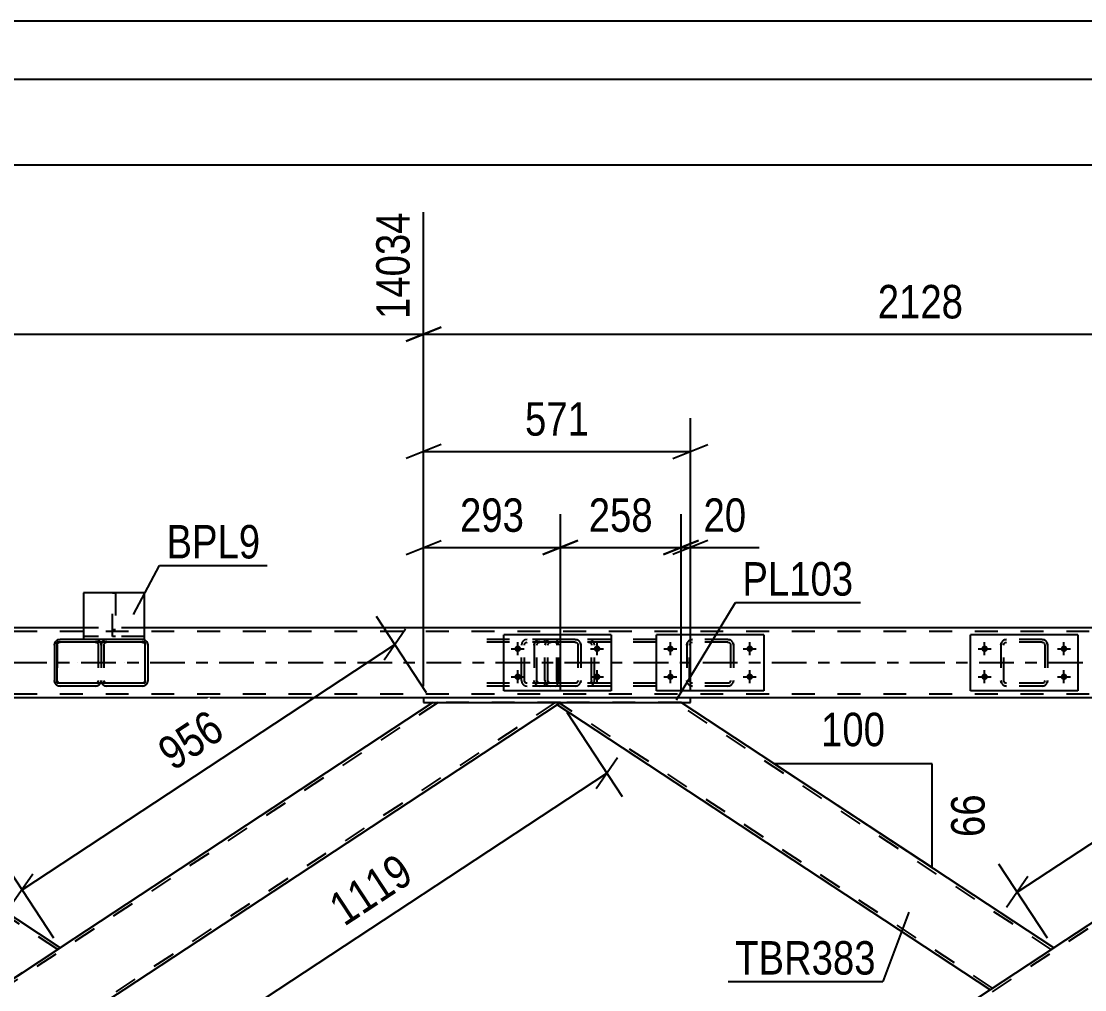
# Model space of a CAD drawing. Header units: millimetres. Extents: x -834 to 355, y -855 to -14.
# Drawn here: x -267.8 to -176.7, y -97.3 to -14.3 of the extents above; entities that cross this region are included whole.
import ezdxf

# ---------------------------------------------------------------- set-up
doc = ezdxf.new("R2010")
doc.units = ezdxf.units.MM
doc.linetypes.add('DXK_LINE_DOT2', pattern=[3.9198, 1.9599, -1.9599])
doc.linetypes.add('DXK_LINE_DOT3', pattern=[5.9187, 2.979, -0.9799, 0.9799, -0.9799])
doc.styles.add('Arial Narrow', font='ARIALN.TTF', dxfattribs={"height": 0.2})

# ---------------------------------------------------------------- blocks, each defined once
blk = doc.blocks.new('Unknown-570384938-1134')
at = {"color": 5, "linetype": 'Continuous'}
for p, q in [((355.046, -14.333), (-833.954, -14.333)), ((350.046, -19.333), (-828.954, -19.333))]:
    blk.add_line(p, q, dxfattribs=at)
blk = doc.blocks.new('Bolt-570384938-11717 - 11708')
at = {"linetype": 'Continuous'}
for points in [[(-212.195, -67.789, -1), (-212.195, -68.349, -1)], [(-205.395, -67.789, -1), (-205.395, -68.349, -1)], [(-212.195, -70.189, -1), (-212.195, -70.749, -1)], [(-205.395, -70.189, -1), (-205.395, -70.749, -1)]]:
    blk.add_hatch(color=1, dxfattribs=at).paths.add_polyline_path(points)
at = {"color": 1, "linetype": 'Continuous'}
for p, q in [((-212.755, -68.069), (-211.635, -68.069)), ((-212.195, -68.629), (-212.195, -67.509)), ((-205.955, -68.069), (-204.835, -68.069)), ((-205.395, -68.629), (-205.395, -67.509)), ((-212.195, -71.029), (-212.195, -69.909)), ((-205.395, -71.029), (-205.395, -69.909)), ((-212.755, -70.469), (-211.635, -70.469)), ((-205.955, -70.469), (-204.835, -70.469))]:
    blk.add_line(p, q, dxfattribs=at)
blk = doc.blocks.new('Part-570384938-11779 - 11708')
at = {"color": 2, "linetype": 'Continuous'}
for p, q in [((-257.275, -63.269), (-262.475, -63.269)), ((-262.475, -63.269), (-262.475, -67.269)), ((-257.275, -63.269), (-257.275, -67.269)), ((-260.495, -67.269), (-262.475, -67.269)), ((-257.275, -67.269), (-257.455, -67.269)), ((-257.275, -67.269), (-257.275, -67.269))]:
    blk.add_line(p, q, dxfattribs=at)
at = {"color": 7, "linetype": 'DXK_LINE_DOT2'}
for p, q in [((-257.275, -67.029), (-262.475, -67.029)), ((-262.475, -67.029), (-262.475, -67.046)), ((-262.475, -67.046), (-262.475, -67.249)), ((-262.475, -67.269), (-262.475, -67.249)), ((-257.455, -67.269), (-260.495, -67.269)), ((-257.275, -67.029), (-257.275, -67.029)), ((-257.275, -67.029), (-257.275, -67.249)), ((-257.275, -67.269), (-257.275, -67.249)), ((-257.275, -67.269), (-257.275, -67.269))]:
    blk.add_line(p, q, dxfattribs=at)
blk = doc.blocks.new('Bolt-570384938-11728 - 11708')
at = {"linetype": 'Continuous'}
for points in [[(-225.274, -67.79, -1), (-225.274, -68.35, -1)], [(-218.474, -67.79, -1), (-218.474, -68.35, -1)], [(-225.274, -70.19, -1), (-225.274, -70.75, -1)], [(-218.474, -70.19, -1), (-218.474, -70.75, -1)]]:
    blk.add_hatch(color=1, dxfattribs=at).paths.add_polyline_path(points)
at = {"color": 1, "linetype": 'Continuous'}
for p, q in [((-225.834, -68.07), (-224.714, -68.07)), ((-225.274, -68.63), (-225.274, -67.51)), ((-219.034, -68.07), (-217.914, -68.07)), ((-218.474, -68.63), (-218.474, -67.51)), ((-225.274, -71.03), (-225.274, -69.91)), ((-218.474, -71.03), (-218.474, -69.91)), ((-225.834, -70.47), (-224.714, -70.47)), ((-219.034, -70.47), (-217.914, -70.47))]:
    blk.add_line(p, q, dxfattribs=at)
blk = doc.blocks.new('Part-570384938-11746 - 11708')
at = {"color": 2, "linetype": 'Continuous'}
for p, q in [((-264.495, -67.27), (-264.679, -67.306)), ((-261.455, -67.27), (-264.495, -67.27)), ((-261.271, -67.306), (-261.455, -67.27)), ((-264.939, -67.566), (-264.975, -67.75)), ((-264.975, -67.75), (-264.975, -70.79)), ((-264.975, -70.79), (-264.939, -70.974)), ((-264.679, -71.233), (-264.495, -71.27)), ((-261.455, -71.27), (-264.495, -71.27)), ((-261.455, -71.27), (-261.271, -71.233))]:
    blk.add_line(p, q, dxfattribs=at)
at = {"color": 7, "linetype": 'DXK_LINE_DOT2'}
for p, q in [((-264.679, -67.306), (-264.495, -67.27)), ((-261.455, -67.27), (-261.271, -67.306)), ((-264.975, -67.75), (-264.939, -67.566)), ((-264.735, -67.75), (-264.717, -67.658)), ((-264.735, -67.75), (-264.735, -70.79)), ((-264.717, -67.658), (-264.665, -67.58)), ((-264.665, -67.58), (-264.587, -67.528)), ((-264.587, -67.528), (-264.495, -67.51)), ((-261.455, -67.51), (-264.495, -67.51)), ((-261.455, -67.51), (-261.363, -67.528)), ((-261.363, -67.528), (-261.285, -67.58)), ((-261.285, -67.58), (-261.233, -67.658)), ((-261.233, -67.658), (-261.215, -67.75)), ((-261.215, -67.75), (-261.215, -70.79)), ((-261.012, -67.566), (-260.975, -67.75)), ((-260.975, -67.75), (-261.012, -67.566)), ((-260.975, -67.75), (-260.975, -70.79)), ((-264.939, -70.974), (-264.975, -70.79)), ((-264.717, -70.882), (-264.735, -70.79)), ((-264.665, -70.96), (-264.717, -70.882)), ((-264.587, -71.012), (-264.665, -70.96)), ((-264.495, -71.03), (-264.587, -71.012)), ((-261.455, -71.03), (-264.495, -71.03)), ((-261.363, -71.012), (-261.455, -71.03)), ((-261.285, -70.96), (-261.363, -71.012)), ((-261.233, -70.882), (-261.285, -70.96)), ((-261.215, -70.79), (-261.233, -70.882)), ((-260.975, -70.79), (-261.012, -70.974)), ((-261.012, -70.974), (-260.975, -70.79)), ((-264.495, -71.27), (-264.679, -71.233)), ((-261.271, -71.233), (-261.455, -71.27))]:
    blk.add_line(p, q, dxfattribs=at)
at = {"color": 7, "linetype": 'DXK_LINE_DOT3'}
blk.add_line((-262.975, -69.27), (-262.975, -69.27), dxfattribs=at)
at = {"color": 2, "linetype": 'Continuous'}
for centre, start, end in [((-264.495, -67.75), 112.5, 157.5), ((-261.455, -67.75), 30.59889, 67.5), ((-264.495, -70.79), 202.5, 247.5), ((-261.455, -70.79), 292.5, 329.40111)]:
    blk.add_arc(centre, 0.48, start, end, dxfattribs=at)
at = {"color": 7, "linetype": 'DXK_LINE_DOT2'}
for centre, start, end in [((-264.495, -67.75), 112.5, 157.5), ((-261.455, -67.75), 22.5, 67.5), ((-261.455, -67.75), 22.5, 30.59889), ((-264.495, -70.79), 202.5, 247.5), ((-261.455, -70.79), 292.5, 337.5), ((-261.455, -70.79), 329.40111, 337.5)]:
    blk.add_arc(centre, 0.48, start, end, dxfattribs=at)
blk = doc.blocks.new('Part-570384938-11747 - 11708')
at = {"color": 7, "linetype": 'DXK_LINE_DOT2'}
for p, q in [((-210.498, -67.305), (-210.315, -67.269)), ((-210.315, -67.269), (-210.498, -67.305)), ((-207.275, -67.269), (-210.315, -67.269)), ((-207.275, -67.269), (-207.091, -67.305)), ((-207.091, -67.305), (-207.275, -67.269)), ((-210.795, -67.749), (-210.758, -67.565)), ((-210.758, -67.565), (-210.795, -67.749)), ((-210.795, -67.749), (-210.795, -70.789)), ((-210.555, -67.749), (-210.536, -67.657)), ((-210.555, -70.789), (-210.555, -67.749)), ((-210.536, -67.657), (-210.484, -67.579)), ((-210.484, -67.579), (-210.406, -67.527)), ((-210.406, -67.527), (-210.315, -67.509)), ((-207.275, -67.509), (-210.315, -67.509)), ((-207.275, -67.509), (-207.183, -67.527)), ((-207.183, -67.527), (-207.105, -67.579)), ((-207.105, -67.579), (-207.053, -67.657)), ((-207.053, -67.657), (-207.035, -67.749)), ((-207.035, -67.749), (-207.035, -70.789)), ((-206.831, -67.565), (-206.795, -67.749)), ((-206.795, -67.749), (-206.831, -67.565)), ((-206.795, -67.749), (-206.795, -70.789)), ((-210.758, -70.973), (-210.795, -70.789)), ((-210.795, -70.789), (-210.758, -70.973)), ((-210.536, -70.881), (-210.555, -70.789)), ((-210.484, -70.959), (-210.536, -70.881)), ((-210.406, -71.011), (-210.484, -70.959)), ((-210.315, -71.029), (-210.406, -71.011)), ((-207.275, -71.029), (-210.315, -71.029)), ((-207.183, -71.011), (-207.275, -71.029)), ((-207.105, -70.959), (-207.183, -71.011)), ((-207.053, -70.881), (-207.105, -70.959)), ((-207.035, -70.789), (-207.053, -70.881)), ((-206.795, -70.789), (-206.831, -70.973)), ((-206.831, -70.973), (-206.795, -70.789)), ((-210.315, -71.269), (-210.498, -71.232)), ((-210.498, -71.232), (-210.315, -71.269)), ((-207.275, -71.269), (-210.315, -71.269)), ((-207.091, -71.232), (-207.275, -71.269)), ((-207.275, -71.269), (-207.091, -71.232))]:
    blk.add_line(p, q, dxfattribs=at)
for centre, start, end in [((-210.315, -67.749), 112.5, 157.5), ((-210.315, -67.749), 112.5, 157.5), ((-207.275, -67.749), 22.5, 67.5), ((-207.275, -67.749), 22.5, 67.5), ((-210.315, -70.789), 202.5, 247.5), ((-210.315, -70.789), 202.5, 247.5), ((-207.275, -70.789), 292.5, 337.5), ((-207.275, -70.789), 292.5, 337.5)]:
    blk.add_arc(centre, 0.48, start, end, dxfattribs=at)
blk = doc.blocks.new('Part-570384938-11841 - 11708')
at = {"color": 2, "linetype": 'Continuous'}
for p, q in [((-260.495, -67.269), (-260.679, -67.305)), ((-257.455, -67.269), (-260.495, -67.269)), ((-257.271, -67.305), (-257.455, -67.269)), ((-260.5, -67.51), (-260.495, -67.509)), ((-257.455, -67.509), (-260.495, -67.509)), ((-257.45, -67.51), (-257.455, -67.509)), ((-256.975, -67.749), (-257.012, -67.565)), ((-256.975, -67.749), (-256.975, -70.789)), ((-257.012, -70.973), (-256.975, -70.789)), ((-260.679, -71.232), (-260.495, -71.269)), ((-257.455, -71.269), (-260.495, -71.269)), ((-257.455, -71.269), (-257.271, -71.232))]:
    blk.add_line(p, q, dxfattribs=at)
at = {"color": 7, "linetype": 'DXK_LINE_DOT2'}
for p, q in [((-260.679, -67.305), (-260.495, -67.269)), ((-257.455, -67.269), (-257.271, -67.305)), ((-260.975, -67.749), (-260.939, -67.565)), ((-260.939, -67.565), (-260.975, -67.749)), ((-260.975, -67.749), (-260.975, -70.789)), ((-260.735, -67.749), (-260.717, -67.657)), ((-260.735, -67.749), (-260.735, -70.789)), ((-260.717, -67.657), (-260.665, -67.579)), ((-260.665, -67.579), (-260.587, -67.527)), ((-260.495, -67.509), (-260.587, -67.527)), ((-257.455, -67.509), (-257.363, -67.527)), ((-257.363, -67.527), (-257.285, -67.579)), ((-257.285, -67.579), (-257.233, -67.657)), ((-257.233, -67.657), (-257.215, -67.749)), ((-257.215, -67.749), (-257.215, -70.789)), ((-257.012, -67.565), (-256.975, -67.749)), ((-260.939, -70.973), (-260.975, -70.789)), ((-260.975, -70.789), (-260.939, -70.973)), ((-260.717, -70.881), (-260.735, -70.789)), ((-260.665, -70.959), (-260.717, -70.881)), ((-260.587, -71.011), (-260.665, -70.959)), ((-260.495, -71.029), (-260.587, -71.011)), ((-257.455, -71.029), (-260.495, -71.029)), ((-257.363, -71.011), (-257.455, -71.029)), ((-257.285, -70.959), (-257.363, -71.011)), ((-257.233, -70.881), (-257.285, -70.959)), ((-257.215, -70.789), (-257.233, -70.881)), ((-256.975, -70.789), (-257.012, -70.973)), ((-260.495, -71.269), (-260.679, -71.232)), ((-257.271, -71.232), (-257.455, -71.269))]:
    blk.add_line(p, q, dxfattribs=at)
at = {"color": 7, "linetype": 'DXK_LINE_DOT3'}
blk.add_line((-258.975, -69.269), (-258.975, -69.269), dxfattribs=at)
at = {"color": 7, "linetype": 'DXK_LINE_DOT2'}
for centre, start, end in [((-260.495, -67.749), 112.5, 157.5), ((-257.455, -67.749), 22.5, 67.5), ((-260.495, -67.749), 149.54696, 157.5), ((-260.495, -70.789), 202.5, 247.5), ((-260.495, -70.789), 202.5, 210.74478), ((-257.455, -70.789), 292.5, 337.5)]:
    blk.add_arc(centre, 0.48, start, end, dxfattribs=at)
at = {"color": 2, "linetype": 'Continuous'}
for centre, start, end in [((-260.495, -67.749), 112.5, 149.54696), ((-257.455, -67.749), 22.5, 67.5), ((-260.495, -70.789), 210.74478, 247.5), ((-257.455, -70.789), 292.5, 337.5)]:
    blk.add_arc(centre, 0.48, start, end, dxfattribs=at)
blk = doc.blocks.new('Part-570384938-12215 - 11708')
at = {"color": 7, "linetype": 'DXK_LINE_DOT2'}
for p, q in [((-222.436, -67.27), (-222.631, -67.306)), ((-213.422, -67.27), (-222.436, -67.27)), ((-219.005, -67.306), (-219.201, -67.27)), ((-222.908, -67.566), (-222.947, -67.75)), ((-222.947, -70.79), (-222.947, -67.75)), ((-222.691, -67.75), (-222.672, -67.658)), ((-222.691, -70.79), (-222.691, -67.75)), ((-222.672, -67.658), (-222.617, -67.58)), ((-222.617, -67.58), (-222.534, -67.528)), ((-222.534, -67.528), (-222.436, -67.51)), ((-213.422, -67.51), (-222.436, -67.51)), ((-219.201, -67.51), (-219.103, -67.528)), ((-219.103, -67.528), (-219.02, -67.58)), ((-219.02, -67.58), (-218.965, -67.658)), ((-218.965, -67.658), (-218.946, -67.75)), ((-218.946, -70.79), (-218.946, -67.75)), ((-218.69, -67.75), (-218.729, -67.566)), ((-218.69, -70.79), (-218.69, -67.75)), ((-222.947, -70.79), (-222.908, -70.974)), ((-222.672, -70.882), (-222.691, -70.79)), ((-222.617, -70.96), (-222.672, -70.882)), ((-222.534, -71.012), (-222.617, -70.96)), ((-222.436, -71.03), (-222.534, -71.012)), ((-213.422, -71.03), (-222.436, -71.03)), ((-219.103, -71.012), (-219.201, -71.03)), ((-219.02, -70.96), (-219.103, -71.012)), ((-218.965, -70.882), (-219.02, -70.96)), ((-218.946, -70.79), (-218.965, -70.882)), ((-218.729, -70.974), (-218.69, -70.79)), ((-222.631, -71.233), (-222.436, -71.27)), ((-213.422, -71.27), (-222.436, -71.27)), ((-219.201, -71.27), (-219.005, -71.233))]:
    blk.add_line(p, q, dxfattribs=at)
for centre, start, end in [((-222.456, -67.771), 110.75832, 155.68004), ((-219.181, -67.771), 24.31996, 69.24168), ((-222.456, -70.769), 204.31996, 249.24168), ((-219.181, -70.769), 290.75832, 335.68004)]:
    blk.add_arc(centre, 0.496, start, end, dxfattribs=at)
blk = doc.blocks.new('Part-570384938-11838 - 11708')
at = {"color": 7, "linetype": 'DXK_LINE_DOT2'}
for p, q in [((-183.578, -67.306), (-183.394, -67.27)), ((-183.394, -67.27), (-183.578, -67.306)), ((-180.354, -67.27), (-183.394, -67.27)), ((-180.354, -67.27), (-180.17, -67.306)), ((-180.17, -67.306), (-180.354, -67.27)), ((-183.874, -67.75), (-183.838, -67.566)), ((-183.838, -67.566), (-183.874, -67.75)), ((-183.874, -67.75), (-183.874, -70.79)), ((-183.634, -67.75), (-183.616, -67.658)), ((-183.634, -70.79), (-183.634, -67.75)), ((-183.616, -67.658), (-183.564, -67.58)), ((-183.564, -67.58), (-183.486, -67.528)), ((-183.486, -67.528), (-183.394, -67.51)), ((-180.354, -67.51), (-183.394, -67.51)), ((-180.354, -67.51), (-180.262, -67.528)), ((-180.262, -67.528), (-180.184, -67.58)), ((-180.184, -67.58), (-180.132, -67.658)), ((-180.132, -67.658), (-180.114, -67.75)), ((-180.114, -67.75), (-180.114, -70.79)), ((-179.911, -67.566), (-179.874, -67.75)), ((-179.874, -67.75), (-179.911, -67.566)), ((-179.874, -67.75), (-179.874, -70.79)), ((-183.838, -70.974), (-183.874, -70.79)), ((-183.874, -70.79), (-183.838, -70.974)), ((-183.616, -70.882), (-183.634, -70.79)), ((-183.564, -70.96), (-183.616, -70.882)), ((-183.486, -71.012), (-183.564, -70.96)), ((-183.394, -71.03), (-183.486, -71.012)), ((-180.354, -71.03), (-183.394, -71.03)), ((-180.262, -71.012), (-180.354, -71.03)), ((-180.184, -70.96), (-180.262, -71.012)), ((-180.132, -70.882), (-180.184, -70.96)), ((-180.114, -70.79), (-180.132, -70.882)), ((-179.874, -70.79), (-179.911, -70.974)), ((-179.911, -70.974), (-179.874, -70.79)), ((-183.394, -71.27), (-183.578, -71.233)), ((-183.578, -71.233), (-183.394, -71.27)), ((-180.354, -71.27), (-183.394, -71.27)), ((-180.17, -71.233), (-180.354, -71.27)), ((-180.354, -71.27), (-180.17, -71.233))]:
    blk.add_line(p, q, dxfattribs=at)
for centre, start, end in [((-183.394, -67.75), 112.5, 157.5), ((-183.394, -67.75), 112.5, 157.5), ((-180.354, -67.75), 22.5, 67.5), ((-180.354, -67.75), 22.5, 67.5), ((-183.394, -70.79), 202.5, 247.5), ((-183.394, -70.79), 202.5, 247.5), ((-180.354, -70.79), 292.5, 337.5), ((-180.354, -70.79), 292.5, 337.5)]:
    blk.add_arc(centre, 0.48, start, end, dxfattribs=at)
blk = doc.blocks.new('Part-570384938-11848 - 11708')
at = {"color": 2, "linetype": 'Continuous'}
for p, q in [((-257.215, -67.51), (-264.735, -67.51)), ((-264.735, -71.03), (-264.735, -67.51)), ((-257.215, -67.51), (-257.215, -71.03)), ((-257.215, -71.03), (-264.735, -71.03))]:
    blk.add_line(p, q, dxfattribs=at)
blk = doc.blocks.new('Part-570384938-11969 - 11708')
at = {"color": 2, "linetype": 'Continuous'}
for p, q in [((-233.338, -72.27), (-233.338, -72.67)), ((-210.482, -72.27), (-233.338, -72.27)), ((-233.338, -72.67), (-210.482, -72.67)), ((-210.482, -72.67), (-210.482, -72.27))]:
    blk.add_line(p, q, dxfattribs=at)
blk = doc.blocks.new('Part-570384938-11989 - 11708')
at = {"color": 2, "linetype": 'Continuous'}
for p, q in [((-262.475, -66.27), (-461.597, -66.27)), ((-97.992, -66.27), (-257.275, -66.27)), ((-233.338, -72.27), (-295.617, -72.27)), ((-148.204, -72.27), (-210.482, -72.27))]:
    blk.add_line(p, q, dxfattribs=at)
at = {"color": 7, "linetype": 'DXK_LINE_DOT2'}
for p, q in [((-257.275, -66.27), (-262.475, -66.27)), ((-93.992, -66.59), (-754.474, -66.59)), ((-93.992, -71.95), (-754.474, -71.95)), ((-93.992, -72.27), (-744.144, -72.27)), ((-210.482, -72.27), (-233.338, -72.27))]:
    blk.add_line(p, q, dxfattribs=at)
at = {"color": 7, "linetype": 'DXK_LINE_DOT3'}
blk.add_line((-93.992, -69.27), (-754.474, -69.27), dxfattribs=at)
blk = doc.blocks.new('Part-570384938-11999 - 11708')
at = {"color": 7, "linetype": 'DXK_LINE_DOT2'}
for p, q in [((-259.993, -67.029), (-259.993, -63.269)), ((-259.993, -63.269), (-259.753, -63.269)), ((-259.753, -63.269), (-259.753, -67.029)), ((-259.993, -66.429), (-259.753, -66.429)), ((-259.753, -67.029), (-259.993, -67.029))]:
    blk.add_line(p, q, dxfattribs=at)
blk = doc.blocks.new('Part-570384938-12030 - 11708')
at = {"color": 2, "linetype": 'Continuous'}
for p, q in [((-221.91, -72.861), (-221.877, -72.839)), ((-184.802, -97.27), (-221.91, -72.861)), ((-221.877, -72.839), (-221.62, -72.67)), ((-221.636, -72.67), (-221.675, -72.706)), ((-179.343, -93.679), (-211.282, -72.67)), ((-179.376, -93.701), (-184.802, -97.27)), ((-179.343, -93.679), (-179.376, -93.701))]:
    blk.add_line(p, q, dxfattribs=at)
at = {"color": 7, "linetype": 'DXK_LINE_DOT2'}
for p, q in [((-221.877, -72.839), (-221.91, -72.861)), ((-184.584, -97.126), (-221.692, -72.717)), ((-211.282, -72.67), (-221.636, -72.67)), ((-179.562, -93.823), (-211.719, -72.67)), ((-179.343, -93.679), (-179.343, -93.679))]:
    blk.add_line(p, q, dxfattribs=at)
blk = doc.blocks.new('Part-570384938-12088 - 11708')
at = {"color": 2, "linetype": 'Continuous'}
for p, q in [((-204.195, -66.869), (-213.395, -66.869)), ((-213.395, -71.669), (-213.395, -66.869)), ((-204.195, -66.869), (-204.195, -71.669)), ((-204.195, -71.669), (-213.395, -71.669))]:
    blk.add_line(p, q, dxfattribs=at)
blk = doc.blocks.new('Part-570384938-12193 - 11708')
at = {"color": 7, "linetype": 'DXK_LINE_DOT2'}
for p, q in [((-146.967, -72.67), (-223.283, -122.869)), ((-136.923, -72.67), (-213.238, -122.869)), ((-136.486, -72.67), (-147.404, -72.67)), ((-179.343, -93.679), (-184.802, -97.27)), ((-173.884, -97.27), (-179.343, -100.861)), ((-221.91, -121.679), (-223.72, -122.869)), ((-212.802, -122.869), (-223.72, -122.869))]:
    blk.add_line(p, q, dxfattribs=at)
at = {"color": 2, "linetype": 'Continuous'}
for p, q in [((-147.404, -72.67), (-179.343, -93.679)), ((-136.486, -72.67), (-173.884, -97.27)), ((-184.802, -97.27), (-221.91, -121.679)), ((-179.343, -100.861), (-212.802, -122.869))]:
    blk.add_line(p, q, dxfattribs=at)
blk = doc.blocks.new('Part-570384938-12248 - 11708')
at = {"color": 7, "linetype": 'DXK_LINE_DOT2'}
for p, q in [((-232.102, -72.67), (-308.417, -122.869)), ((-222.057, -72.67), (-298.373, -122.869)), ((-221.62, -72.67), (-232.538, -72.67)), ((-221.62, -72.67), (-221.91, -72.861)), ((-264.477, -93.679), (-269.936, -97.27)), ((-259.018, -97.27), (-264.477, -100.861)), ((-308.854, -122.869), (-307.045, -121.679)), ((-297.936, -122.869), (-308.854, -122.869))]:
    blk.add_line(p, q, dxfattribs=at)
at = {"color": 2, "linetype": 'Continuous'}
for p, q in [((-232.538, -72.67), (-264.477, -93.679)), ((-221.91, -72.861), (-259.018, -97.27)), ((-269.936, -97.27), (-307.045, -121.679)), ((-264.477, -100.861), (-297.936, -122.869))]:
    blk.add_line(p, q, dxfattribs=at)
blk = doc.blocks.new('Part-570384938-12256 - 11708')
at = {"color": 7, "linetype": 'DXK_LINE_DOT2'}
for p, q in [((-222.049, -67.27), (-229.491, -67.27)), ((-224.456, -67.27), (-224.649, -67.306)), ((-222.947, -67.51), (-222.947, -67.27)), ((-221.946, -67.306), (-222.049, -67.27)), ((-221.859, -67.411), (-221.946, -67.306)), ((-221.801, -67.566), (-221.859, -67.411)), ((-222.049, -67.51), (-229.491, -67.51)), ((-224.921, -67.566), (-224.96, -67.75)), ((-224.96, -70.79), (-224.96, -67.75)), ((-224.708, -67.75), (-224.689, -67.658)), ((-224.708, -70.79), (-224.708, -67.75)), ((-224.689, -67.658), (-224.634, -67.58)), ((-224.634, -67.58), (-224.553, -67.528)), ((-224.553, -67.528), (-224.456, -67.51)), ((-222.049, -67.51), (-221.998, -67.528)), ((-221.998, -67.528), (-221.954, -67.58)), ((-221.954, -67.58), (-221.925, -67.658)), ((-221.925, -67.658), (-221.915, -67.75)), ((-221.915, -70.79), (-221.915, -67.75)), ((-221.78, -67.75), (-221.801, -67.566)), ((-221.78, -70.79), (-221.78, -67.75)), ((-222.049, -71.03), (-229.491, -71.03)), ((-224.96, -70.79), (-224.921, -70.974)), ((-224.689, -70.882), (-224.708, -70.79)), ((-224.634, -70.96), (-224.689, -70.882)), ((-224.553, -71.012), (-224.634, -70.96)), ((-224.456, -71.03), (-224.553, -71.012)), ((-222.947, -71.27), (-222.947, -71.03)), ((-221.998, -71.012), (-222.049, -71.03)), ((-221.954, -70.96), (-221.998, -71.012)), ((-221.925, -70.882), (-221.954, -70.96)), ((-221.915, -70.79), (-221.925, -70.882)), ((-221.859, -71.129), (-221.801, -70.974)), ((-221.801, -70.974), (-221.78, -70.79)), ((-222.049, -71.27), (-229.491, -71.27)), ((-224.649, -71.233), (-224.456, -71.27)), ((-222.049, -71.27), (-221.946, -71.233)), ((-221.946, -71.233), (-221.859, -71.129))]:
    blk.add_line(p, q, dxfattribs=at)
for centre, start, end in [((-224.471, -67.766), 111.15132, 156.10486), ((-224.471, -70.774), 203.89514, 248.84868)]:
    blk.add_arc(centre, 0.492, start, end, dxfattribs=at)
blk = doc.blocks.new('Part-570384938-12275 - 11708')
at = {"color": 2, "linetype": 'Continuous'}
for p, q in [((-307.045, -72.861), (-307.011, -72.839)), ((-269.936, -97.27), (-307.045, -72.861)), ((-307.011, -72.839), (-306.754, -72.67)), ((-306.77, -72.67), (-306.81, -72.706)), ((-264.477, -93.679), (-296.417, -72.67)), ((-264.511, -93.701), (-269.936, -97.27)), ((-264.477, -93.679), (-264.511, -93.701))]:
    blk.add_line(p, q, dxfattribs=at)
at = {"color": 7, "linetype": 'DXK_LINE_DOT2'}
for p, q in [((-307.011, -72.839), (-307.045, -72.861)), ((-269.718, -97.126), (-306.826, -72.717)), ((-296.417, -72.67), (-306.77, -72.67)), ((-264.696, -93.823), (-296.853, -72.67)), ((-264.477, -93.679), (-264.477, -93.679))]:
    blk.add_line(p, q, dxfattribs=at)
blk = doc.blocks.new('Part-570384938-12284 - 11708')
at = {"color": 2, "linetype": 'Continuous'}
for p, q in [((-177.274, -66.87), (-186.474, -66.87)), ((-186.474, -71.67), (-186.474, -66.87)), ((-177.274, -66.87), (-177.274, -71.67)), ((-177.274, -71.67), (-186.474, -71.67))]:
    blk.add_line(p, q, dxfattribs=at)
blk = doc.blocks.new('Bolt-570384938-12285 - 11708')
at = {"linetype": 'Continuous'}
for points in [[(-185.274, -67.79, -1), (-185.274, -68.35, -1)], [(-178.474, -67.79, -1), (-178.474, -68.35, -1)], [(-185.274, -70.19, -1), (-185.274, -70.75, -1)], [(-178.474, -70.19, -1), (-178.474, -70.75, -1)]]:
    blk.add_hatch(color=1, dxfattribs=at).paths.add_polyline_path(points)
at = {"color": 1, "linetype": 'Continuous'}
for p, q in [((-185.834, -68.07), (-184.714, -68.07)), ((-185.274, -68.63), (-185.274, -67.51)), ((-179.034, -68.07), (-177.914, -68.07)), ((-178.474, -68.63), (-178.474, -67.51)), ((-185.274, -71.03), (-185.274, -69.91)), ((-178.474, -71.03), (-178.474, -69.91)), ((-185.834, -70.47), (-184.714, -70.47)), ((-179.034, -70.47), (-177.914, -70.47))]:
    blk.add_line(p, q, dxfattribs=at)
blk = doc.blocks.new('Part-570384938-12288 - 11708')
at = {"color": 7, "linetype": 'DXK_LINE_DOT2'}
for p, q in [((-223.578, -67.306), (-223.394, -67.27)), ((-223.394, -67.27), (-223.578, -67.306)), ((-220.354, -67.27), (-223.394, -67.27)), ((-220.354, -67.27), (-220.17, -67.306)), ((-220.17, -67.306), (-220.354, -67.27)), ((-223.874, -67.75), (-223.838, -67.566)), ((-223.838, -67.566), (-223.874, -67.75)), ((-223.874, -67.75), (-223.874, -70.79)), ((-223.634, -67.75), (-223.616, -67.658)), ((-223.634, -70.79), (-223.634, -67.75)), ((-223.616, -67.658), (-223.564, -67.58)), ((-223.564, -67.58), (-223.486, -67.528)), ((-223.486, -67.528), (-223.394, -67.51)), ((-220.354, -67.51), (-223.394, -67.51)), ((-220.354, -67.51), (-220.262, -67.528)), ((-220.262, -67.528), (-220.184, -67.58)), ((-220.184, -67.58), (-220.132, -67.658)), ((-220.132, -67.658), (-220.114, -67.75)), ((-220.114, -67.75), (-220.114, -70.79)), ((-219.911, -67.566), (-219.874, -67.75)), ((-219.874, -67.75), (-219.911, -67.566)), ((-219.874, -67.75), (-219.874, -70.79)), ((-223.838, -70.974), (-223.874, -70.79)), ((-223.874, -70.79), (-223.838, -70.974)), ((-223.616, -70.882), (-223.634, -70.79)), ((-223.564, -70.96), (-223.616, -70.882)), ((-223.486, -71.012), (-223.564, -70.96)), ((-223.394, -71.03), (-223.486, -71.012)), ((-220.354, -71.03), (-223.394, -71.03)), ((-220.262, -71.012), (-220.354, -71.03)), ((-220.184, -70.96), (-220.262, -71.012)), ((-220.132, -70.882), (-220.184, -70.96)), ((-220.114, -70.79), (-220.132, -70.882)), ((-219.874, -70.79), (-219.911, -70.974)), ((-219.911, -70.974), (-219.874, -70.79)), ((-223.394, -71.27), (-223.578, -71.233)), ((-223.578, -71.233), (-223.394, -71.27)), ((-220.354, -71.27), (-223.394, -71.27)), ((-220.17, -71.233), (-220.354, -71.27)), ((-220.354, -71.27), (-220.17, -71.233))]:
    blk.add_line(p, q, dxfattribs=at)
at = {"color": 7, "linetype": 'DXK_LINE_DOT3'}
blk.add_line((-221.874, -69.27), (-221.874, -69.27), dxfattribs=at)
at = {"color": 7, "linetype": 'DXK_LINE_DOT2'}
for centre, start, end in [((-223.394, -67.75), 112.5, 157.5), ((-223.394, -67.75), 112.5, 157.5), ((-220.354, -67.75), 22.5, 67.5), ((-220.354, -67.75), 22.5, 67.5), ((-223.394, -70.79), 202.5, 247.5), ((-223.394, -70.79), 202.5, 247.5), ((-220.354, -70.79), 292.5, 337.5), ((-220.354, -70.79), 292.5, 337.5)]:
    blk.add_arc(centre, 0.48, start, end, dxfattribs=at)
blk = doc.blocks.new('Part-570384938-12289 - 11708')
at = {"color": 2, "linetype": 'Continuous'}
for p, q in [((-217.274, -66.87), (-226.474, -66.87)), ((-226.474, -71.67), (-226.474, -66.87)), ((-217.274, -66.87), (-217.274, -71.67)), ((-217.274, -71.67), (-226.474, -71.67))]:
    blk.add_line(p, q, dxfattribs=at)
blk = doc.blocks.new('StraightDimension-570384938-35060 - 11708')
at = {"color": 7, "linetype": 'Continuous'}
for p, q in [((-211.282, -71.67), (-211.282, -56.554)), ((-210.482, -71.67), (-210.482, -56.554)), ((-212.782, -60.004), (-209.782, -58.804)), ((-208.982, -58.804), (-211.982, -60.004)), ((-211.282, -59.404), (-210.482, -59.404)), ((-210.482, -59.404), (-204.576, -59.404)), ((-210.482, -59.404), (-204.576, -59.404))]:
    blk.add_line(p, q, dxfattribs=at)
at = {"color": 0}
blk.add_wipeout([(-205.101, -58.654), (-205.101, -54.454), (-209.957, -54.454), (-209.957, -58.654)], dxfattribs=at)
at = {"color": 3, "style": 'Arial Narrow'}
blk.add_text('20', height=2.8633, dxfattribs=at).set_placement((-209.357, -58.054))
blk = doc.blocks.new('StraightDimension-570384938-34812 - 11708')
at = {"color": 7, "linetype": 'Continuous'}
for p, q in [((-233.088, -71.834), (-237.376, -65.316)), ((-236.733, -69.023), (-234.886, -66.372)), ((-267.749, -88.706), (-235.809, -67.697)), ((-265.027, -92.843), (-269.315, -86.325)), ((-266.825, -87.38), (-268.672, -90.032))]:
    blk.add_line(p, q, dxfattribs=at)
at = {"color": 0}
blk.add_wipeout([(-249.399, -75.738), (-251.707, -72.229), (-257.291, -75.903), (-254.983, -79.412)], dxfattribs=at)
at = {"color": 3, "style": 'Arial Narrow'}
blk.add_text('956', height=2.8633, rotation=33.33468, dxfattribs=at).set_placement((-254.812, -78.581))
blk = doc.blocks.new('AngleDimension-570384938-35034 - 11708')
at = {"color": 7, "linetype": 'Continuous'}
for p, q in [((-201.746, -78.943), (-203.311, -77.914)), ((-189.776, -77.914), (-203.311, -77.914)), ((-189.776, -86.816), (-203.311, -77.914)), ((-189.776, -86.816), (-189.776, -77.914))]:
    blk.add_line(p, q, dxfattribs=at)
at = {"color": 0}
for points in [[(-193.201, -77.014), (-193.201, -72.814), (-199.886, -72.814), (-199.886, -77.014)], [(-184.676, -79.937), (-188.876, -79.937), (-188.876, -84.793), (-184.676, -84.793)]]:
    blk.add_wipeout(points, dxfattribs=at)
at = {"color": 3, "style": 'Arial Narrow'}
blk.add_text('100', height=2.8633, dxfattribs=at).set_placement((-199.286, -76.414))
blk.add_text('66', height=2.8633, rotation=90.00021, dxfattribs=at).set_placement((-185.276, -84.193))
blk = doc.blocks.new('StraightDimension-570384938-34945 - 11708')
at = {"color": 7, "linetype": 'Continuous'}
for p, q in [((-318.473, -71.27), (-318.473, -30.687)), ((-233.338, -71.27), (-233.338, -30.687)), ((-316.973, -40.528), (-319.973, -41.728)), ((-234.838, -41.728), (-231.838, -40.528)), ((-318.473, -41.128), (-233.338, -41.128))]:
    blk.add_line(p, q, dxfattribs=at)
at = {"color": 0}
blk.add_wipeout([(-271.649, -40.378), (-271.649, -36.178), (-280.162, -36.178), (-280.162, -40.378)], dxfattribs=at)
at = {"color": 3, "style": 'Arial Narrow'}
blk.add_text('2128', height=2.8633, dxfattribs=at).set_placement((-279.562, -39.778))
at = {"color": 0, "linetype": 'Continuous'}
blk.add_wipeout([(-233.938, -30.087), (-238.138, -30.088), (-238.138, -40.428), (-233.938, -40.428)], dxfattribs=at)
at = {"color": 3, "linetype": 'Continuous', "style": 'Arial Narrow'}
blk.add_text('14034', height=2.8633, rotation=90.00021, dxfattribs=at).set_placement((-234.538, -39.828))
blk = doc.blocks.new('StraightDimension-570384938-12319 - 11708')
at = {"color": 7, "linetype": 'Continuous'}
for p, q in [((-147.954, -71.834), (-152.108, -65.518)), ((-151.466, -69.225), (-149.619, -66.574)), ((-182.481, -88.908), (-150.542, -67.899)), ((-179.893, -92.843), (-184.048, -86.527)), ((-181.558, -87.583), (-183.405, -90.234))]:
    blk.add_line(p, q, dxfattribs=at)
at = {"color": 0}
blk.add_wipeout([(-164.132, -75.941), (-166.44, -72.432), (-172.024, -76.105), (-169.716, -79.614)], dxfattribs=at)
at = {"color": 3, "style": 'Arial Narrow'}
blk.add_text('956', height=2.8633, rotation=33.33468, dxfattribs=at).set_placement((-169.545, -78.783))
blk = doc.blocks.new('StraightDimension-570384938-12998 - 11708')
at = {"color": 7, "linetype": 'Continuous'}
blk.add_line((-791.193, -26.621), (-93.192, -26.621), dxfattribs=at)
blk = doc.blocks.new('StraightDimension-570384938-34822 - 11708')
at = {"color": 7, "linetype": 'Continuous'}
for p, q in [((-221.071, -73.505), (-216.328, -80.716)), ((-218.57, -80.036), (-216.723, -77.385)), ((-255.045, -103.311), (-217.647, -78.711)), ((-258.469, -98.105), (-253.726, -105.316)), ((-254.121, -101.985), (-255.968, -104.636))]:
    blk.add_line(p, q, dxfattribs=at)
at = {"color": 0}
blk.add_wipeout([(-233.202, -88.045), (-235.51, -84.536), (-242.622, -89.214), (-240.314, -92.723)], dxfattribs=at)
at = {"color": 3, "style": 'Arial Narrow'}
blk.add_text('1119', height=2.8633, rotation=33.33468, dxfattribs=at).set_placement((-240.142, -91.892))
blk = doc.blocks.new('StraightDimension-570384938-34944 - 11708')
at = {"color": 7, "linetype": 'Continuous'}
for p, q in [((-233.338, -71.27), (-233.338, -30.687)), ((-148.204, -71.27), (-148.204, -30.687)), ((-231.838, -40.528), (-234.838, -41.728)), ((-149.704, -41.728), (-146.704, -40.528)), ((-233.338, -41.128), (-148.204, -41.128))]:
    blk.add_line(p, q, dxfattribs=at)
at = {"color": 0}
blk.add_wipeout([(-186.515, -40.378), (-186.515, -36.178), (-195.027, -36.178), (-195.027, -40.378)], dxfattribs=at)
at = {"color": 3, "style": 'Arial Narrow'}
blk.add_text('2128', height=2.8633, dxfattribs=at).set_placement((-194.427, -39.778))
at = {"color": 0, "linetype": 'Continuous'}
blk.add_wipeout([(-148.804, -30.087), (-153.004, -30.088), (-153.004, -40.428), (-148.804, -40.428)], dxfattribs=at)
at = {"color": 3, "linetype": 'Continuous', "style": 'Arial Narrow'}
blk.add_text('16162', height=2.8633, rotation=90.00021, dxfattribs=at).set_placement((-149.404, -39.828))
blk = doc.blocks.new('StraightDimension-570384938-35049 - 11708')
at = {"color": 7, "linetype": 'Continuous'}
for p, q in [((-233.338, -71.27), (-233.338, -48.318)), ((-210.482, -71.27), (-210.482, -48.318)), ((-231.838, -50.568), (-234.838, -51.768)), ((-211.982, -51.768), (-208.982, -50.568)), ((-233.338, -51.168), (-210.482, -51.168))]:
    blk.add_line(p, q, dxfattribs=at)
at = {"color": 0}
blk.add_wipeout([(-218.568, -50.418), (-218.568, -46.218), (-225.253, -46.218), (-225.253, -50.418)], dxfattribs=at)
at = {"color": 3, "style": 'Arial Narrow'}
blk.add_text('571', height=2.8633, dxfattribs=at).set_placement((-224.653, -49.818))
blk = doc.blocks.new('StraightDimension-570384938-35061 - 11708')
at = {"color": 7, "linetype": 'Continuous'}
for p, q in [((-221.62, -71.67), (-221.62, -56.554)), ((-211.282, -71.67), (-211.282, -56.554)), ((-223.12, -60.004), (-220.12, -58.804)), ((-209.782, -58.804), (-212.782, -60.004)), ((-221.62, -59.404), (-211.282, -59.404))]:
    blk.add_line(p, q, dxfattribs=at)
at = {"color": 0}
blk.add_wipeout([(-213.109, -58.654), (-213.109, -54.454), (-219.794, -54.454), (-219.794, -58.654)], dxfattribs=at)
at = {"color": 3, "style": 'Arial Narrow'}
blk.add_text('258', height=2.8633, dxfattribs=at).set_placement((-219.194, -58.054))
blk = doc.blocks.new('StraightDimension-570384938-35062 - 11708')
at = {"color": 7, "linetype": 'Continuous'}
for p, q in [((-233.338, -71.27), (-233.338, -56.554)), ((-221.62, -71.67), (-221.62, -56.554)), ((-234.838, -60.004), (-231.838, -58.804)), ((-220.12, -58.804), (-223.12, -60.004)), ((-233.338, -59.404), (-221.62, -59.404))]:
    blk.add_line(p, q, dxfattribs=at)
at = {"color": 0}
blk.add_wipeout([(-224.137, -58.654), (-224.137, -54.454), (-230.821, -54.454), (-230.821, -58.654)], dxfattribs=at)
at = {"color": 3, "style": 'Arial Narrow'}
blk.add_text('293', height=2.8633, dxfattribs=at).set_placement((-230.221, -58.054))
blk = doc.blocks.new('Mark-570384938-11775 - 11708')
at = {"color": 30, "linetype": 'Continuous'}
for p, q in [((-258.19, -65.148), (-255.973, -60.935)), ((-255.973, -60.935), (-246.734, -60.935))]:
    blk.add_line(p, q, dxfattribs=at)
at = {"color": 0}
blk.add_wipeout([(-247.334, -60.335), (-247.334, -57.335), (-255.373, -57.335), (-255.373, -60.335)], dxfattribs=at)
blk.add_wipeout([(-247.334, -60.335), (-247.334, -57.335), (-255.373, -57.335), (-255.373, -60.335)], dxfattribs=at)
at = {"color": 3, "style": 'Arial Narrow'}
blk.add_text('BPL9', height=2.8633, dxfattribs=at).set_placement((-255.373, -60.335))
blk = doc.blocks.new('Mark-570384938-11965 - 11708')
at = {"color": 30, "linetype": 'Continuous'}
for p, q in [((-211.672, -72.446), (-206.626, -64.117)), ((-206.626, -64.117), (-195.922, -64.117))]:
    blk.add_line(p, q, dxfattribs=at)
at = {"color": 0}
blk.add_wipeout([(-196.522, -63.517), (-196.522, -60.517), (-206.026, -60.517), (-206.026, -63.517)], dxfattribs=at)
blk.add_wipeout([(-196.522, -63.517), (-196.522, -60.517), (-206.026, -60.517), (-206.026, -63.517)], dxfattribs=at)
at = {"color": 3, "style": 'Arial Narrow'}
blk.add_text('PL103', height=2.8633, dxfattribs=at).set_placement((-206.026, -63.517))
blk = doc.blocks.new('Mark-570384938-12026 - 11708')
at = {"color": 30, "linetype": 'Continuous'}
for p in [(-191.775, -90.638), (-207.251, -96.572)]:
    blk.add_line(p, (-193.995, -96.572), dxfattribs=at)
at = {"color": 0}
blk.add_wipeout([(-194.595, -95.972), (-194.595, -92.972), (-206.651, -92.972), (-206.651, -95.972)], dxfattribs=at)
blk.add_wipeout([(-194.595, -95.972), (-194.595, -92.972), (-206.651, -92.972), (-206.651, -95.972)], dxfattribs=at)
at = {"color": 3, "style": 'Arial Narrow'}
blk.add_text('TBR383', height=2.8633, dxfattribs=at).set_placement((-206.651, -95.972))

msp = doc.modelspace()

# ---------------------------------------------------------------- block references
for name in ['Unknown-570384938-1134', 'Part-570384938-11779 - 11708', 'Part-570384938-11999 - 11708', 'Part-570384938-11989 - 11708', 'Part-570384938-11746 - 11708', 'Part-570384938-11841 - 11708', 'Part-570384938-12256 - 11708', 'Part-570384938-12289 - 11708', 'Part-570384938-12288 - 11708', 'Part-570384938-12215 - 11708', 'Part-570384938-12088 - 11708', 'Part-570384938-11747 - 11708', 'Part-570384938-12284 - 11708', 'Part-570384938-11838 - 11708', 'Part-570384938-11848 - 11708', 'Bolt-570384938-11728 - 11708', 'Bolt-570384938-11717 - 11708', 'Bolt-570384938-12285 - 11708', 'Part-570384938-12248 - 11708', 'Part-570384938-12275 - 11708', 'Part-570384938-11969 - 11708', 'Part-570384938-12193 - 11708', 'Part-570384938-12030 - 11708']:
    msp.add_blockref(name, (0, 0))

# ---------------------------------------------------------------- next in the draw order: block references
for name in ['StraightDimension-570384938-35060 - 11708', 'StraightDimension-570384938-34812 - 11708', 'StraightDimension-570384938-12319 - 11708', 'AngleDimension-570384938-35034 - 11708', 'Mark-570384938-12026 - 11708']:
    msp.add_blockref(name, (0, 0))

# ---------------------------------------------------------------- next in the draw order: block references
for name in ['StraightDimension-570384938-34945 - 11708', 'StraightDimension-570384938-34822 - 11708']:
    msp.add_blockref(name, (0, 0))

# ---------------------------------------------------------------- next in the draw order: block references
msp.add_blockref('StraightDimension-570384938-12998 - 11708', (0, 0))

# ---------------------------------------------------------------- next in the draw order: block references
for name in ['StraightDimension-570384938-34944 - 11708', 'Mark-570384938-11775 - 11708']:
    msp.add_blockref(name, (0, 0))

# ---------------------------------------------------------------- next in the draw order: block references
msp.add_blockref('StraightDimension-570384938-35049 - 11708', (0, 0))

# ---------------------------------------------------------------- next in the draw order: block references
msp.add_blockref('StraightDimension-570384938-35061 - 11708', (0, 0))

# ---------------------------------------------------------------- next in the draw order: block references
for name in ['StraightDimension-570384938-35062 - 11708', 'Mark-570384938-11965 - 11708']:
    msp.add_blockref(name, (0, 0))

doc.saveas('drawing.dxf')
